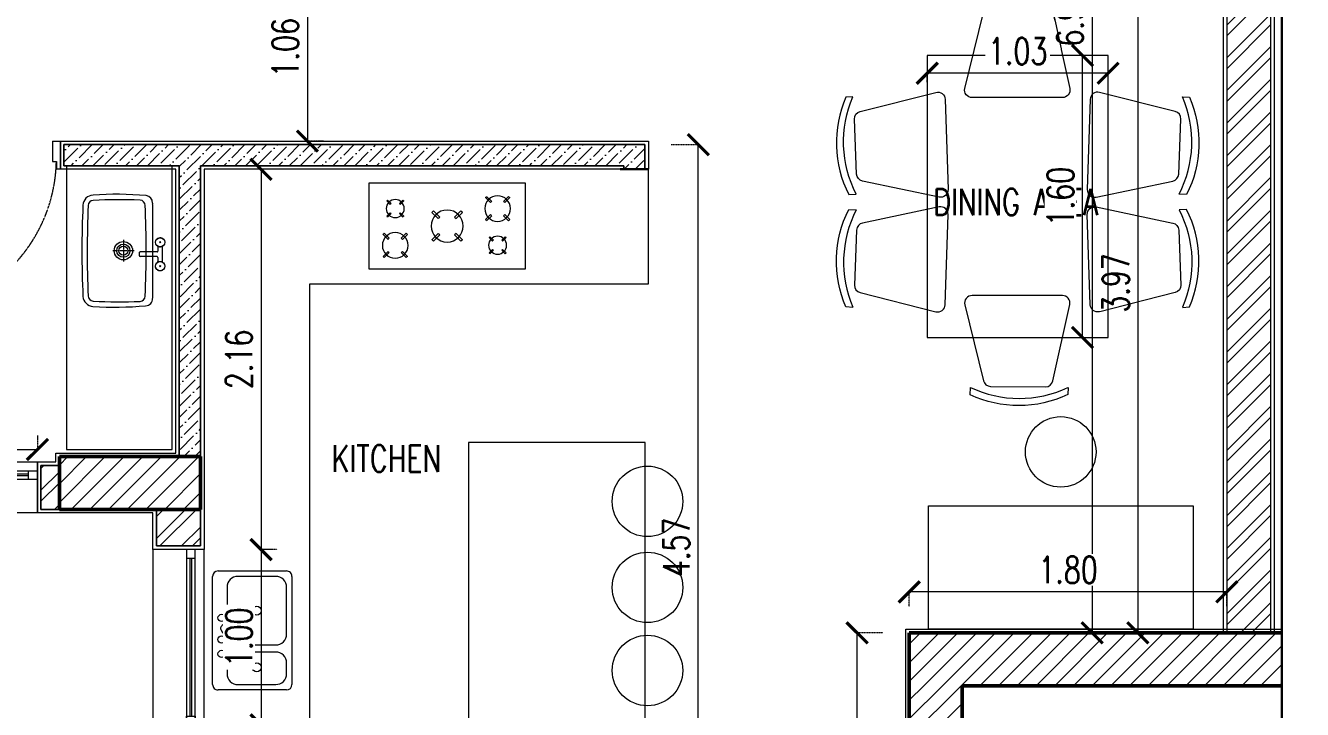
# Model space of a CAD drawing. Header units: metres. Extents: x 0 to 104350, y 982 to 43174.
# Drawn here: x 66507 to 73746, y 16839 to 20720 of the extents above; entities that cross this region are included whole.
import ezdxf
from ezdxf.xclip import XClip

# ---------------------------------------------------------------- set-up
doc = ezdxf.new("R2010")
doc.units = ezdxf.units.M
doc.header["$XCLIPFRAME"] = 2
doc.set_wipeout_variables(frame=1)
for name, pattern in [('DASHED2', [0.375, 0.25, -0.125]), ('DOT2', [0.125, 0, -0.125]), ('Suite layout 2$0$AM_DIN_G_W050', [13.75, 9.75, -1.5, 1, -1.5]), ('Suite layout 2$0$HIDDEN2', [0.1875, 0.125, -0.0625])]:
    doc.linetypes.add(name, pattern=pattern)
doc.layers.get('0').update_dxf_attribs({"lineweight": 30})
for name, color, linetype, lineweight in [('04-TYPE A-01-TYPICAL FLOOR$0$A-FURN-FIXD', 1, 'Continuous', 15), ('A-ANNO-DIMS', 1, 'Continuous', 0), ('A-CLNG-GRID', 2, 'Continuous', 5), ('A-DOOR', 1, 'Continuous', 5), ('A-DOOR-FRAM', 1, 'Continuous', 0), ('A-FURN', 8, 'Continuous', 0), ('A-ROOM-NMBR', 1, 'Continuous', 0), ('A-SANR-FIXD', 1, 'Continuous', 0), ('A-WALL', 3, 'Continuous', 18), ('A-WINDOW', 10, 'Continuous', 5), ('dimensions', 90, 'Continuous', 30), ('G-ANNO-HATCH', 8, 'Continuous', 0), ('HATCH', 8, 'Continuous', 0), ('S-COLS', 52, 'Continuous', 9)]:
    doc.layers.add(name, color=color, linetype=linetype, lineweight=lineweight)
doc.layers.add('2D', color=7, linetype='Continuous')
doc.styles.add('$2$08-M-BLDG-1_50', font='romans.shx', dxfattribs={"width": 0.75, "height": 150})
doc.styles.add('Al-Jazi-text-100', font='romans.shx', dxfattribs={"width": 0.75, "height": 150})
doc.dimstyles.new('Al-Jazi-DIM 100', dxfattribs={"dimtxt": 150, "dimasz": 120, "dimexe": 0, "dimexo": 150, "dimgap": 50, "dimtad": 1, "dimlfac": 0.001, "dimzin": 1, "dimdsep": 46, "dimtxsty": 'Al-Jazi-text-100', "dimblk": 'ARCHTICK', "dimcen": 150, "dimclrd": 1, "dimclre": 256, "dimclrt": 2, "dimadec": 0, "dimazin": 0, "dimtfac": 1, "dimtix": 1, "dimtmove": 2, "dimatfit": 2, "dimfxl": 150, "dimtfill": 1, "dimtolj": 1, "dimlwd": 5, "dimlwe": 5, "dimarcsym": 0})
pattern_1 = [(45, (-134304.42, 35283.02), (-92.807765, 92.807765), []), (45, (-134242.55, 35283.02), (-92.807765, 92.807765), [])]
pattern_2 = [(45, (116748.97, -54336.016), (-53.033, 53.033), [])]

# ---------------------------------------------------------------- blocks, each defined once
blk = doc.blocks.new('V4-B-AN-GR$0$sink')
blk.add_wipeout([(0, 0), (613.6, 0), (618.7, 0.4), (624.6, 2), (630.9, 5.3), (635.3, 9), (638.7, 13), (641.3, 17.4), (643.1, 22.1), (644.2, 28.1), (644.3, 30.7), (644.3, 419.3), (643.7, 425.3), (642.4, 430), (640.2, 434.7), (637.1, 439.1), (635.3, 441), (630.7, 444.8), (624, 448.2), (618.8, 449.6), (613.6, 450), (0, 450), (-6.6, 449.3), (-9.4, 448.5), (-11.8, 447.6), (-14.8, 446.2), (-19.2, 443.3), (-21.7, 441), (-24.4, 437.9), (-28, 431.8), (-29.7, 427.2), (-30.7, 419.3), (-30.7, 30.7), (-28.9, 20.4), (-26, 14.4), (-21.7, 9), (-17.2, 5.3), (-10.9, 2), (-6.7, 0.7)])
for p, q in [((0, 450), (613.6, 450)), ((-30.7, 30.7), (-30.7, 419.3)), ((327.3, 419.3), (61.4, 419.3)), ((552.3, 419.3), (490.9, 419.3)), ((644.3, 419.3), (644.3, 30.7)), ((0, 358), (0, 143.2)), ((388.6, 143.2), (388.6, 358)), ((429.5, 358), (429.5, 143.2)), ((613.6, 143.2), (613.6, 358)), ((236.6, 162.5), (254.3, 172.8)), ((275.4, 58.9), (236.6, 162.5)), ((254.3, 172.8), (324.6, 87.3)), ((61.4, 81.8), (266.8, 81.8)), ((490.9, 81.8), (552.3, 81.8)), ((613.6, 0), (0, 0)), ((304.8, 48.4), (319.1, 56.6))]:
    blk.add_line(p, q)
for centre, radius in [((194.3, 250.6), 25.6), ((516.5, 250.6), 25.6), ((235.5, 51.1), 20.5), ((358.2, 51.1), 20.5), ((440, 51.1), 20.5)]:
    blk.add_circle(centre, radius)
for centre, radius, start, end in [((0, 419.3), 30.7, 90.00001, 180.00001), ((613.6, 419.3), 30.7, 0.00001, 90.00001), ((61.4, 358), 61.4, 90.00001, 180.00001), ((327.3, 358), 61.4, 0.00001, 90.00001), ((490.9, 358), 61.4, 90.00001, 180.00001), ((552.3, 358), 61.4, 0.00001, 90.00001), ((61.4, 143.2), 61.4, 180.00001, 270.00001), ((308.8, 74.3), 20.5, 300.00001, 39.46233), ((327.3, 143.2), 61.4, 270.00001, 0.00001), ((490.9, 143.2), 61.4, 180.00001, 270.00001), ((552.3, 143.2), 61.4, 270.00001, 0.00001), ((0, 30.7), 30.7, 180.00001, 270.00001), ((294.6, 66.1), 20.5, 200.53768, 300.00001), ((613.6, 30.7), 30.7, 270.00001, 0.00001)]:
    blk.add_arc(centre, radius, start, end)
blk = doc.blocks.new('04-TYPE A-01-TYPICAL FLOOR$0$XREF-GROUND CORE$0$dsadafsafsasaf')
for p, q in [((10695.7, -28113.5), (10667.2, -28085)), ((10702.7, -28106.4), (10674.3, -28078)), ((10769.8, -28106.4), (10798.3, -28078)), ((10776.9, -28113.5), (10805.3, -28085)), ((11288.2, -28124.7), (11268.2, -28104.8)), ((11293.1, -28119.8), (11273.2, -28099.9)), ((11340.1, -28119.8), (11360, -28099.9)), ((11345, -28124.7), (11364.9, -28104.8)), ((10667.2, -28209), (10695.7, -28180.6)), ((10674.3, -28216.1), (10702.7, -28187.6)), ((10798.3, -28216.1), (10769.8, -28187.6)), ((10805.3, -28209), (10776.9, -28180.6)), ((10979.8, -28215.2), (10944.2, -28179.6)), ((10988.6, -28206.3), (10953.1, -28170.8)), ((11072.5, -28206.3), (11108, -28170.8)), ((11081.3, -28215.2), (11116.9, -28179.6)), ((11268.2, -28191.6), (11288.2, -28171.7)), ((11273.2, -28196.5), (11293.1, -28176.6)), ((11360, -28196.5), (11340.1, -28176.6)), ((11364.9, -28191.6), (11345, -28171.7)), ((10944.2, -28334.6), (10979.8, -28299)), ((11116.9, -28334.6), (11081.3, -28299)), ((11276, -28322.6), (11247.5, -28294.2)), ((11283.1, -28315.6), (11254.6, -28287.1)), ((11350.1, -28315.6), (11378.6, -28287.1)), ((11357.2, -28322.6), (11385.7, -28294.2)), ((10707.9, -28332.7), (10687.9, -28312.8)), ((10712.8, -28327.8), (10692.9, -28307.8)), ((10759.8, -28327.8), (10779.7, -28307.8)), ((10764.7, -28332.7), (10784.6, -28312.8)), ((10953.1, -28343.4), (10988.6, -28307.8)), ((11108, -28343.4), (11072.5, -28307.8)), ((10687.9, -28399.6), (10707.9, -28379.7)), ((10692.9, -28404.5), (10712.8, -28384.6)), ((10779.7, -28404.5), (10759.8, -28384.6)), ((10784.6, -28399.6), (10764.7, -28379.7)), ((11247.5, -28418.2), (11276, -28389.7)), ((11254.6, -28425.2), (11283.1, -28396.8)), ((11378.6, -28425.2), (11350.1, -28396.8)), ((11385.7, -28418.2), (11357.2, -28389.7))]:
    blk.add_line(p, q)
blk.add_lwpolyline([(10586.7, -28014.3), (11474.4, -28014.3), (11474.4, -28499.8), (10586.7, -28499.8)], close=True)
for centre, radius in [((10736.3, -28147), 72.7), ((11316.6, -28148.2), 50.9), ((11030.5, -28257.1), 90.8), ((11316.6, -28356.2), 72.7), ((10736.3, -28356.2), 50.9)]:
    blk.add_circle(centre, radius)
for centre, radius, start, end in [((10736.3, -28147), 92.7, 131.90697, 138.09303), ((10736.3, -28147), 92.7, 41.90697, 48.09303), ((10736.3, -28147), 52.7, 129.55223, 140.44777), ((10736.3, -28147), 52.7, 39.55223, 50.44777), ((11316.6, -28148.2), 64.9, 131.90697, 138.09303), ((11316.6, -28148.2), 36.9, 129.55223, 140.44777), ((11316.6, -28148.2), 36.9, 39.55223, 50.44777), ((11316.6, -28148.2), 64.9, 41.90697, 48.09303), ((10736.3, -28147), 92.7, 221.90697, 228.09303), ((10736.3, -28147), 52.7, 219.55223, 230.44777), ((10736.3, -28147), 52.7, 309.55223, 320.44777), ((10736.3, -28147), 92.7, 311.90697, 318.09303), ((11030.5, -28257.1), 115.8, 131.90697, 138.09303), ((11030.5, -28257.1), 65.8, 129.55223, 140.44777), ((11030.5, -28257.1), 65.8, 39.55223, 50.44777), ((11030.5, -28257.1), 115.8, 41.90697, 48.09303), ((11316.6, -28148.2), 64.9, 221.90697, 228.09303), ((11316.6, -28148.2), 36.9, 219.55223, 230.44777), ((11316.6, -28148.2), 36.9, 309.55223, 320.44777), ((11316.6, -28148.2), 64.9, 311.90697, 318.09303), ((11030.5, -28257.1), 65.8, 219.55223, 230.44777), ((11030.5, -28257.1), 65.8, 309.55223, 320.44777), ((11316.6, -28356.2), 92.7, 131.90697, 138.09303), ((11316.6, -28356.2), 92.7, 41.90697, 48.09303), ((10736.3, -28356.2), 64.9, 131.90697, 138.09303), ((10736.3, -28356.2), 36.9, 129.55223, 140.44777), ((10736.3, -28356.2), 36.9, 39.55223, 50.44777), ((10736.3, -28356.2), 64.9, 41.90697, 48.09303), ((11030.5, -28257.1), 115.8, 221.90697, 228.09303), ((11030.5, -28257.1), 115.8, 311.90697, 318.09303), ((11316.6, -28356.2), 52.7, 129.55223, 140.44777), ((11316.6, -28356.2), 52.7, 39.55223, 50.44777), ((10736.3, -28356.2), 64.9, 221.90697, 228.09303), ((10736.3, -28356.2), 36.9, 219.55223, 230.44777), ((10736.3, -28356.2), 36.9, 309.55223, 320.44777), ((10736.3, -28356.2), 64.9, 311.90697, 318.09303), ((11316.6, -28356.2), 92.7, 221.90697, 228.09303), ((11316.6, -28356.2), 52.7, 219.55223, 230.44777), ((11316.6, -28356.2), 52.7, 309.55223, 320.44777), ((11316.6, -28356.2), 92.7, 311.90697, 318.09303)]:
    blk.add_arc(centre, radius, start, end)
blk = doc.blocks.new('Suite layout 2$0$FTYR')
at = {"color": 4, "linetype": 'Suite layout 2$0$AM_DIN_G_W050'}
for p, q in [((-688.7, 13154.5), (-688.7, 13033.3)), ((-750.2, 13093.7), (-627.5, 13093.7))]:
    blk.add_line(p, q, dxfattribs=at)
blk.add_lwpolyline([(-376.1, 13219.7, 0.431589), (-418.4, 13259.6, 0.212962), (-423.5, 13260), (-427.7, 13260.8, 0.172404), (-435.4, 13260.4), (-942.1, 13260.4, 0.047487), (-951.4, 13259.7), (-955.2, 13260, 0.238832), (-959.1, 13259.6, 0.411833), (-1001.2, 13222.6, 0.039685), (-1004.3, 12921.6, 0.391118), (-946.3, 12864.4, 0.021976), (-429.7, 12864.4, 0.386851), (-372.7, 12921.6, 0.037895)], format="xyb", close=True)
for radius in [52, 37.5, 26]:
    blk.add_circle((-688.7, 13093.7), radius)
for centre, radius, start, end in [((1640, 13065.9), 2618.3, 177.31627, 183.12966), ((-945.4, 13187.3), 30, 91.44792, 177.76014), ((-688.5, 7350.5), 5872.4, 87.4809, 92.5191), ((-431.3, 13187.3), 30, 2.23986, 88.55208), ((-3128.5, 13069.1), 2729.8, 356.93092, 2.50664), ((-944.4, 12924.3), 30, 182.66959, 268.55592), ((-688.6, 18737.9), 5849.2, 267.48225, 272.51775), ((-432.6, 12924.3), 30, 271.44408, 357.33041)]:
    blk.add_arc(centre, radius, start, end)
blk = doc.blocks.new('*U125')
for p, q in [((-2.0795, -0.07), (-1.4795, -0.07)), ((-2.0795, -0.08), (-1.4795, -0.08))]:
    blk.add_line(p, q)
for points in [[(-2.1295, 0.14), (-1.4295, 0.14), (-1.4295, -0.15), (-2.1295, -0.15)], [(-2.1295, -0.1), (-2.1295, -0.05), (-1.4295, -0.05), (-1.4295, -0.1)], [(-2.1295, -0.05), (-2.0795, -0.05), (-2.0795, -0.1), (-2.1295, -0.1)], [(-1.4295, -0.05), (-1.4795, -0.05), (-1.4795, -0.1), (-1.4295, -0.1)]]:
    blk.add_lwpolyline(points, close=True)
blk = doc.blocks.new('*U137')
for p, q in [((-1.9695, -0.07), (-1.0742, -0.07)), ((-1.9695, -0.08), (-1.0742, -0.08))]:
    blk.add_line(p, q)
for points in [[(-2.0195, 0.14), (-1.0242, 0.14), (-1.0242, -0.15), (-2.0195, -0.15)], [(-2.0195, -0.1), (-2.0195, -0.05), (-1.0242, -0.05), (-1.0242, -0.1)], [(-2.0195, -0.05), (-1.9695, -0.05), (-1.9695, -0.1), (-2.0195, -0.1)], [(-1.0242, -0.05), (-1.0742, -0.05), (-1.0742, -0.1), (-1.0242, -0.1)]]:
    blk.add_lwpolyline(points, close=True)
blk = doc.blocks.new('Typical')
at = {"layer": 'S-COLS'}
h = blk.add_hatch(dxfattribs=at)
h.set_pattern_fill('FP_1', color=256, scale=1000, style=0, pattern_type=2)
h.set_pattern_definition(pattern_2)
h.paths.add_polyline_path([(109660.9, -48026.4), (109969.9, -48026.4), (109969.9, -47726.4), (109169.9, -47726.4), (109169.9, -48026.4)])
h = blk.add_hatch(dxfattribs=at)
h.set_pattern_fill('FP_1', color=256, scale=1000, style=0, pattern_type=2)
h.set_pattern_definition(pattern_2)
h.paths.add_polyline_path([(113988.1, -49026.4), (117538.3, -49026.4), (117538.3, -48726.4), (113988.1, -48726.4)])
h = blk.add_hatch(dxfattribs=at)
h.set_pattern_fill('FP_1', color=256, scale=1000, style=0, pattern_type=2)
h.set_pattern_definition(pattern_2)
h.paths.add_polyline_path([(114288.1, -51126.4), (114288.1, -49026.4), (113988.1, -49026.4), (113988.1, -51126.4)])
at = {"layer": 'S-COLS', "lineweight": 50}
for p, q in [((109969.9, -47726.4), (109169.9, -47726.4)), ((109169.9, -47726.4), (109169.9, -48026.4)), ((109969.9, -48026.4), (109969.9, -47726.4)), ((109169.9, -48026.4), (109969.9, -48026.4)), ((117838.3, -48726.4), (113988.1, -48726.4)), ((113988.1, -48726.4), (113988.1, -51126.4)), ((114288.1, -49026.4), (117538.3, -49026.4)), ((114288.1, -51126.4), (114288.1, -49026.4))]:
    blk.add_line(p, q, dxfattribs=at)
blk = doc.blocks.new('_ArchTick')
at = {"color": 0, "linetype": 'ByBlock', "const_width": 0.15}
blk.add_lwpolyline([(-0.5, -0.5), (0.5, 0.5)], dxfattribs=at)
blk = doc.blocks.new('*D415')
at = {"layer": 'A-ANNO-DIMS', "linetype": 'DOT2', "lineweight": 5, "transparency": 16777216}
for p, q in [((73166.8, 21244.2), (72812.5, 21244.2)), ((73166.8, 17274.2), (72812.5, 17274.2))]:
    blk.add_line(p, q, dxfattribs=at)
at = {"layer": 'A-ANNO-DIMS', "color": 1, "lineweight": 5, "transparency": 16777216}
blk.add_line((72812.5, 21244.2), (72812.5, 17274.2), dxfattribs=at)
at = {"layer": 'Defpoints', "color": 0, "transparency": 16777216}
for p in [(73316.8, 21244.2), (72812.5, 17274.2), (73316.8, 17274.2)]:
    blk.add_point(p, dxfattribs=at)
at = {"layer": 'A-ANNO-DIMS', "color": 1, "lineweight": 5, "transparency": 16777216, "xscale": 120, "yscale": 120, "zscale": 120}
for p, rotation in [((72812.5, 21244.2), 90), ((72812.5, 17274.2), 270)]:
    blk.add_blockref('_ArchTick', p, dxfattribs=dict(at, rotation=rotation))
at = {"layer": 'A-ANNO-DIMS', "color": 2, "transparency": 16777216, "insert": (72687.5, 19259.2), "char_height": 150, "attachment_point": 5, "rotation": 90, "style": 'Al-Jazi-text-100', "bg_fill": 3, "box_fill_scale": 1.1, "bg_fill_color": 256, "bg_fill_true_color": 13158600, "bg_fill_transparency": 0}
blk.add_mtext('\\A1;3.97', dxfattribs=at)
blk = doc.blocks.new('*D416')
at = {"layer": 'A-ANNO-DIMS', "linetype": 'DOT2', "lineweight": 5, "transparency": 16777216}
for p, q in [((73166.8, 24264.2), (72553.1, 24264.2)), ((73166.8, 17274.2), (72553.1, 17274.2))]:
    blk.add_line(p, q, dxfattribs=at)
at = {"layer": 'A-ANNO-DIMS', "color": 1, "lineweight": 5, "transparency": 16777216}
blk.add_line((72553.1, 24264.2), (72553.1, 17274.2), dxfattribs=at)
at = {"layer": 'Defpoints', "color": 0, "transparency": 16777216}
for p in [(73316.8, 24264.2), (72553.1, 17274.2), (73316.8, 17274.2)]:
    blk.add_point(p, dxfattribs=at)
at = {"layer": 'A-ANNO-DIMS', "color": 1, "lineweight": 5, "transparency": 16777216, "xscale": 120, "yscale": 120, "zscale": 120}
for p, rotation in [((72553.1, 24264.2), 90), ((72553.1, 17274.2), 270)]:
    blk.add_blockref('_ArchTick', p, dxfattribs=dict(at, rotation=rotation))
at = {"layer": 'A-ANNO-DIMS', "color": 2, "transparency": 16777216, "insert": (72428.1, 20769.2), "char_height": 150, "attachment_point": 5, "rotation": 90, "style": 'Al-Jazi-text-100', "bg_fill": 3, "box_fill_scale": 1.1, "bg_fill_color": 256, "bg_fill_true_color": 13158600, "bg_fill_transparency": 0}
blk.add_mtext('\\A1;6.99', dxfattribs=at)
blk = doc.blocks.new('*D418')
at = {"layer": 'A-ANNO-DIMS', "linetype": 'DOT2', "lineweight": 5, "transparency": 16777216}
for p, q in [((71366.6, 17274.2), (71220.5, 17274.2)), ((71366.6, 15474.2), (71220.5, 15474.2))]:
    blk.add_line(p, q, dxfattribs=at)
at = {"layer": 'A-ANNO-DIMS', "color": 1, "lineweight": 5, "transparency": 16777216}
blk.add_line((71220.5, 15474.2), (71220.5, 17274.2), dxfattribs=at)
at = {"layer": 'Defpoints', "color": 0, "transparency": 16777216}
for p in [(71220.5, 17274.2), (71516.6, 17274.2), (71516.6, 15474.2)]:
    blk.add_point(p, dxfattribs=at)
at = {"layer": 'A-ANNO-DIMS', "color": 1, "lineweight": 5, "transparency": 16777216, "xscale": 120, "yscale": 120, "zscale": 120}
for p, rotation in [((71220.5, 17274.2), 90), ((71220.5, 15474.2), 270)]:
    blk.add_blockref('_ArchTick', p, dxfattribs=dict(at, rotation=rotation))
at = {"layer": 'A-ANNO-DIMS', "color": 2, "transparency": 16777216, "insert": (71095.5, 16374.2), "char_height": 150, "attachment_point": 5, "rotation": 90, "style": 'Al-Jazi-text-100', "bg_fill": 3, "box_fill_scale": 1.1, "bg_fill_color": 256, "bg_fill_true_color": 13158600, "bg_fill_transparency": 0}
blk.add_mtext('\\A1;1.80', dxfattribs=at)
blk = doc.blocks.new('*D419')
at = {"layer": 'A-ANNO-DIMS', "linetype": 'DOT2', "lineweight": 5, "transparency": 16777216}
for p, q in [((71516.6, 17424.2), (71516.6, 17506.4)), ((73316.8, 17424.2), (73316.8, 17506.4))]:
    blk.add_line(p, q, dxfattribs=at)
at = {"layer": 'A-ANNO-DIMS', "color": 1, "lineweight": 5, "transparency": 16777216}
blk.add_line((73316.8, 17506.4), (71516.6, 17506.4), dxfattribs=at)
at = {"layer": 'Defpoints', "color": 0, "transparency": 16777216}
for p in [(71516.6, 17506.4), (71516.6, 17274.2), (73316.8, 17274.2)]:
    blk.add_point(p, dxfattribs=at)
at = {"layer": 'A-ANNO-DIMS', "color": 1, "lineweight": 5, "transparency": 16777216, "xscale": 120, "yscale": 120, "zscale": 120, "rotation": 180}
blk.add_blockref('_ArchTick', (71516.6, 17506.4), dxfattribs=at)
at = {"layer": 'A-ANNO-DIMS', "color": 1, "lineweight": 5, "transparency": 16777216, "xscale": 120, "yscale": 120, "zscale": 120}
blk.add_blockref('_ArchTick', (73316.8, 17506.4), dxfattribs=at)
at = {"layer": 'A-ANNO-DIMS', "color": 2, "transparency": 16777216, "insert": (72416.7, 17631.4), "char_height": 150, "attachment_point": 5, "style": 'Al-Jazi-text-100', "bg_fill": 3, "box_fill_scale": 1.1, "bg_fill_color": 256, "bg_fill_true_color": 13158600, "bg_fill_transparency": 0}
blk.add_mtext('\\A1;1.80', dxfattribs=at)
blk = doc.blocks.new('*D447')
at = {"layer": 'A-ANNO-DIMS', "linetype": 'DOT2', "lineweight": 5, "transparency": 16777216}
for p, q in [((70167.6, 20044.2), (70320.6, 20044.2)), ((70167.6, 15474.2), (70320.6, 15474.2))]:
    blk.add_line(p, q, dxfattribs=at)
at = {"layer": 'A-ANNO-DIMS', "color": 1, "lineweight": 5, "transparency": 16777216}
blk.add_line((70320.6, 15474.2), (70320.6, 20044.2), dxfattribs=at)
at = {"layer": 'Defpoints', "color": 0, "transparency": 16777216}
for p in [(70017.6, 20044.2), (70320.6, 20044.2), (70017.6, 15474.2)]:
    blk.add_point(p, dxfattribs=at)
at = {"layer": 'A-ANNO-DIMS', "color": 1, "lineweight": 5, "transparency": 16777216, "xscale": 120, "yscale": 120, "zscale": 120}
for p, rotation in [((70320.6, 20044.2), 90), ((70320.6, 15474.2), 270)]:
    blk.add_blockref('_ArchTick', p, dxfattribs=dict(at, rotation=rotation))
at = {"layer": 'A-ANNO-DIMS', "color": 2, "transparency": 16777216, "insert": (70195.6, 17759.2), "char_height": 150, "attachment_point": 5, "rotation": 90, "style": 'Al-Jazi-text-100', "bg_fill": 3, "box_fill_scale": 1.1, "bg_fill_color": 256, "bg_fill_true_color": 13158600, "bg_fill_transparency": 0}
blk.add_mtext('\\A1;4.57', dxfattribs=at)
blk = doc.blocks.new('*D452')
at = {"layer": 'A-ANNO-DIMS', "linetype": 'DOT2', "lineweight": 5, "transparency": 16777216}
for p, q in [((68195.4, 21124.2), (68104.6, 21124.2)), ((68195.4, 20064.2), (68104.6, 20064.2))]:
    blk.add_line(p, q, dxfattribs=at)
at = {"layer": 'A-ANNO-DIMS', "color": 1, "lineweight": 5, "transparency": 16777216}
blk.add_line((68104.6, 21124.2), (68104.6, 20064.2), dxfattribs=at)
at = {"layer": 'Defpoints', "color": 0, "transparency": 16777216}
for p in [(68045.4, 21124.2), (68045.4, 20064.2), (68104.6, 20064.2)]:
    blk.add_point(p, dxfattribs=at)
at = {"layer": 'A-ANNO-DIMS', "color": 1, "lineweight": 5, "transparency": 16777216, "xscale": 120, "yscale": 120, "zscale": 120}
for p, rotation in [((68104.6, 21124.2), 90), ((68104.6, 20064.2), 270)]:
    blk.add_blockref('_ArchTick', p, dxfattribs=dict(at, rotation=rotation))
at = {"layer": 'A-ANNO-DIMS', "color": 2, "transparency": 16777216, "insert": (67979.6, 20594.2), "char_height": 150, "attachment_point": 5, "rotation": 90, "style": 'Al-Jazi-text-100', "bg_fill": 3, "box_fill_scale": 1.1, "bg_fill_color": 256, "bg_fill_true_color": 13158600, "bg_fill_transparency": 0}
blk.add_mtext('\\A1;1.06', dxfattribs=at)
blk = doc.blocks.new('*D460')
at = {"layer": 'A-ANNO-DIMS', "linetype": 'DOT2', "lineweight": 5, "transparency": 16777216}
for p, q in [((65874, 18394.2), (65874, 18314.3)), ((66574, 18394.2), (66574, 18314.3))]:
    blk.add_line(p, q, dxfattribs=at)
at = {"layer": 'A-ANNO-DIMS', "color": 1, "lineweight": 5, "transparency": 16777216}
blk.add_line((65874, 18314.3), (66574, 18314.3), dxfattribs=at)
at = {"layer": 'Defpoints', "color": 0, "transparency": 16777216}
for p in [(65874, 18244.2), (66574, 18314.3), (66574, 18244.2)]:
    blk.add_point(p, dxfattribs=at)
at = {"layer": 'A-ANNO-DIMS', "color": 1, "lineweight": 5, "transparency": 16777216, "xscale": 120, "yscale": 120, "zscale": 120, "rotation": 180}
blk.add_blockref('_ArchTick', (65874, 18314.3), dxfattribs=at)
at = {"layer": 'A-ANNO-DIMS', "color": 1, "lineweight": 5, "transparency": 16777216, "xscale": 120, "yscale": 120, "zscale": 120}
blk.add_blockref('_ArchTick', (66574, 18314.3), dxfattribs=at)
at = {"layer": 'A-ANNO-DIMS', "color": 2, "transparency": 16777216, "insert": (66224, 18439.3), "char_height": 150, "attachment_point": 5, "style": 'Al-Jazi-text-100', "bg_fill": 3, "box_fill_scale": 1.1, "bg_fill_color": 256, "bg_fill_true_color": 13158600, "bg_fill_transparency": 0}
blk.add_mtext('\\A1;0.70', dxfattribs=at)
blk = doc.blocks.new('*D448')
at = {"layer": 'A-ANNO-DIMS', "linetype": 'DOT2', "lineweight": 5, "transparency": 16777216}
for p, q in [((67906.4, 19904.2), (67841.7, 19904.2)), ((67906.4, 17746.8), (67841.7, 17746.8))]:
    blk.add_line(p, q, dxfattribs=at)
at = {"layer": 'A-ANNO-DIMS', "color": 1, "lineweight": 5, "transparency": 16777216}
blk.add_line((67841.7, 19904.2), (67841.7, 17746.8), dxfattribs=at)
at = {"layer": 'Defpoints', "color": 0, "transparency": 16777216}
for p in [(67756.4, 19904.2), (67756.4, 17746.8), (67841.7, 17746.8)]:
    blk.add_point(p, dxfattribs=at)
at = {"layer": 'A-ANNO-DIMS', "color": 1, "lineweight": 5, "transparency": 16777216, "xscale": 120, "yscale": 120, "zscale": 120}
for p, rotation in [((67841.7, 19904.2), 90), ((67841.7, 17746.8), 270)]:
    blk.add_blockref('_ArchTick', p, dxfattribs=dict(at, rotation=rotation))
at = {"layer": 'A-ANNO-DIMS', "color": 2, "transparency": 16777216, "insert": (67716.7, 18825.5), "char_height": 150, "attachment_point": 5, "rotation": 90, "style": 'Al-Jazi-text-100', "bg_fill": 3, "box_fill_scale": 1.1, "bg_fill_color": 256, "bg_fill_true_color": 13158600, "bg_fill_transparency": 0}
blk.add_mtext('\\A1;2.16', dxfattribs=at)
blk = doc.blocks.new('*D462')
at = {"layer": 'A-ANNO-DIMS', "linetype": 'DOT2', "lineweight": 5, "transparency": 16777216}
for p, q in [((67932.3, 17746.8), (67841.7, 17746.8)), ((67932.3, 16751.6), (67841.7, 16751.6))]:
    blk.add_line(p, q, dxfattribs=at)
at = {"layer": 'A-ANNO-DIMS', "color": 1, "lineweight": 5, "transparency": 16777216}
blk.add_line((67841.7, 17746.8), (67841.7, 16751.6), dxfattribs=at)
at = {"layer": 'Defpoints', "color": 0, "transparency": 16777216}
for p in [(67782.3, 17746.8), (67782.3, 16751.6), (67841.7, 16751.6)]:
    blk.add_point(p, dxfattribs=at)
at = {"layer": 'A-ANNO-DIMS', "color": 1, "lineweight": 5, "transparency": 16777216, "xscale": 120, "yscale": 120, "zscale": 120}
for p, rotation in [((67841.7, 17746.8), 90), ((67841.7, 16751.6), 270)]:
    blk.add_blockref('_ArchTick', p, dxfattribs=dict(at, rotation=rotation))
at = {"layer": 'A-ANNO-DIMS', "color": 2, "transparency": 16777216, "insert": (67716.7, 17249.2), "char_height": 150, "attachment_point": 5, "rotation": 90, "style": 'Al-Jazi-text-100', "bg_fill": 3, "box_fill_scale": 1.1, "bg_fill_color": 256, "bg_fill_true_color": 13158600, "bg_fill_transparency": 0}
blk.add_mtext('\\A1;1.00', dxfattribs=at)
blk = doc.blocks.new('chair')
at = {"layer": '2D', "color": 7, "lineweight": 20, "true_color": 0xffffff}
blk.add_lwpolyline([(48495.1, 18773.2), (48493.6, 18813, 0.22351), (47940.2, 18814.5), (47941.7, 18771.7, -0.225963), (48493.6, 18773.2, 0.224559)], format="xyb", dxfattribs=at)
blk.add_lwpolyline([(48055.6, 18766.1), (48368.1, 18768.5, -0.354445), (48409.4, 18735.5), (48504.6, 18302, -0.479008), (48463.5, 18251), (47950.8, 18251, -0.486085), (47910, 18303), (48015.1, 18734, -0.343643)], format="xyb", close=True, dxfattribs=at)
blk = doc.blocks.new('*D473')
at = {"layer": 'A-ANNO-DIMS', "linetype": 'DOT2', "lineweight": 5, "transparency": 16777216}
for p, q in [((71618.6, 20399.5), (71618.6, 20449.2)), ((72643.6, 20399.5), (72643.6, 20449.2))]:
    blk.add_line(p, q, dxfattribs=at)
at = {"layer": 'A-ANNO-DIMS', "color": 1, "lineweight": 5, "transparency": 16777216}
blk.add_line((72643.6, 20449.2), (71618.6, 20449.2), dxfattribs=at)
at = {"layer": 'Defpoints', "color": 0, "transparency": 16777216}
for p in [(71618.6, 20549.5), (72643.6, 20549.5), (71618.6, 20449.2)]:
    blk.add_point(p, dxfattribs=at)
at = {"layer": 'A-ANNO-DIMS', "color": 1, "lineweight": 5, "transparency": 16777216, "xscale": 120, "yscale": 120, "zscale": 120, "rotation": 180}
blk.add_blockref('_ArchTick', (71618.6, 20449.2), dxfattribs=at)
at = {"layer": 'A-ANNO-DIMS', "color": 1, "lineweight": 5, "transparency": 16777216, "xscale": 120, "yscale": 120, "zscale": 120}
blk.add_blockref('_ArchTick', (72643.6, 20449.2), dxfattribs=at)
at = {"layer": 'A-ANNO-DIMS', "color": 2, "transparency": 16777216, "insert": (72131.1, 20574.2), "char_height": 150, "attachment_point": 5, "style": 'Al-Jazi-text-100', "bg_fill": 3, "box_fill_scale": 1.1, "bg_fill_color": 256, "bg_fill_true_color": 13158600, "bg_fill_transparency": 0}
blk.add_mtext('\\A1;1.03', dxfattribs=at)
blk = doc.blocks.new('*D474')
at = {"layer": 'A-ANNO-DIMS', "linetype": 'DOT2', "lineweight": 5, "transparency": 16777216}
for p, q in [((72493.6, 20549.5), (72498.9, 20549.5)), ((72493.6, 18949.5), (72498.9, 18949.5))]:
    blk.add_line(p, q, dxfattribs=at)
at = {"layer": 'A-ANNO-DIMS', "color": 1, "lineweight": 5, "transparency": 16777216}
blk.add_line((72498.9, 18949.5), (72498.9, 20549.5), dxfattribs=at)
at = {"layer": 'Defpoints', "color": 0, "transparency": 16777216}
for p in [(72498.9, 20549.5), (72643.6, 20549.5), (72643.6, 18949.5)]:
    blk.add_point(p, dxfattribs=at)
at = {"layer": 'A-ANNO-DIMS', "color": 1, "lineweight": 5, "transparency": 16777216, "xscale": 120, "yscale": 120, "zscale": 120}
for p, rotation in [((72498.9, 20549.5), 90), ((72498.9, 18949.5), 270)]:
    blk.add_blockref('_ArchTick', p, dxfattribs=dict(at, rotation=rotation))
at = {"layer": 'A-ANNO-DIMS', "color": 2, "transparency": 16777216, "insert": (72373.9, 19749.5), "char_height": 150, "attachment_point": 5, "rotation": 90, "style": 'Al-Jazi-text-100', "bg_fill": 3, "box_fill_scale": 1.1, "bg_fill_color": 256, "bg_fill_true_color": 13158600, "bg_fill_transparency": 0}
blk.add_mtext('\\A1;1.60', dxfattribs=at)
blk = doc.blocks.new('*U118')
for p, q in [((-5314.1, 135750.6), (-5249.2, 135754.1)), ((-5251.2, 134852.7), (-5299.1, 135751.4)), ((-5201.2, 134855.4), (-5249.2, 135754.1)), ((-5243.9, 135654.2), (-5293.8, 135651.6)), ((-5271.3, 135652.8), (-5234.1, 134955.1)), ((-5266.3, 135653), (-5229.1, 134955.4)), ((-5206.6, 134956.6), (-5256.6, 134953.9)), ((-5201.2, 134855.4), (-5251.2, 134852.7))]:
    blk.add_line(p, q)
at = {"linetype": 'DASHED2'}
blk.add_arc((-5341.8, 135819.4), 974.2, 278.29264, 1.87026, dxfattribs=at)
at = {"layer": 'A-DOOR-FRAM'}
for p, q in [((-4399.9, 135977.4), (-4349.9, 135980.1)), ((-4349.9, 135980.1), (-4340.5, 135802.6)), ((-5348.5, 135926.8), (-5298.6, 135929.5)), ((-5339, 135749.3), (-5348.5, 135926.8)), ((-4340.5, 135802.6), (-4365.4, 135801.2)), ((-5339, 135749.3), (-5314.1, 135750.6))]:
    blk.add_line(p, q, dxfattribs=at)
for points in [[(-4399.9, 135977.4), (-4393.1, 135849.8), (-4368.1, 135851.2), (-4365.4, 135801.2)], [(-5298.6, 135929.5), (-5291.8, 135801.9), (-5316.7, 135800.6), (-5314.1, 135750.6)]]:
    blk.add_lwpolyline(points, dxfattribs=at)

msp = doc.modelspace()

# ---------------------------------------------------------------- hatches: boundary and pattern name
at = {"layer": 'G-ANNO-HATCH'}
h = msp.add_hatch(dxfattribs=at)
h.set_pattern_fill('ANSI32', color=256, scale=350)
h.set_pattern_definition(pattern_1)
h.paths.add_polyline_path([(73566.825, 21244.173), (73316.825, 21244.173), (73316.825, 17274.172), (73566.825, 17274.172)])
h = msp.add_hatch(dxfattribs=at)
h.set_pattern_fill('ANSI36', color=256, scale=350)
h.set_pattern_definition([(45, (-134304.42, 35283.02), (23.201941, 85.073785), [109.375, -21.875, 0, -21.875])])
h.paths.add_polyline_path([(69897.556, 19904.177), (70017.556, 19904.177), (70017.556, 20044.173), (66724.063, 20044.173), (66724.063, 19924.174), (67378.424, 19924.175), (67378.426, 18274.173), (67498.427, 18274.173), (67498.424, 19924.175), (69897.556, 19924.178)])
h = msp.add_hatch(dxfattribs=at)
h.set_pattern_fill('ANSI32', color=256, scale=350)
h.set_pattern_definition(pattern_1)
h.paths.add_polyline_path([(66698.426, 18224.173), (66594.032, 18224.173), (66594.032, 17974.173), (66698.426, 17974.173)])
h = msp.add_hatch(dxfattribs=at)
h.set_pattern_fill('ANSI32', color=256, scale=350)
h.set_pattern_definition(pattern_1)
h.paths.add_polyline_path([(67248.374, 17766.793), (67498.48, 17766.793), (67498.539, 17974.173), (67248.426, 17974.173)])

# ---------------------------------------------------------------- linework, layer by layer
at = {"layer": 'A-CLNG-GRID'}
for points in [[(73628.025, 24534.173), (73586.825, 24534.173), (73586.825, 25734.173), (73296.825, 25734.173), (73296.825, 24534.173), (73134.537, 24534.173), (73134.537, 24244.173), (73296.825, 24244.173), (73296.825, 21764.173), (72931.231, 21764.173), (72931.231, 21224.173), (73296.825, 21224.173), (73296.825, 17274.172)], [(73586.825, 17274.172), (73586.825, 24244.173), (73628.025, 24244.173)], [(69877.556, 19904.177), (67518.424, 19904.175), (67518.428, 17746.793), (67228.426, 17746.793), (67228.426, 17954.173), (66574.032, 17954.173), (66574.032, 18244.173), (66678.426, 18244.173), (66678.426, 18294.173), (67358.426, 18294.173), (67358.424, 19904.175), (66704.063, 19904.174), (66704.063, 20064.173), (70037.556, 20064.173), (70037.556, 19904.177)], [(71516.83, 15204.173), (71392.701, 15204.173), (71392.701, 15494.173), (71496.83, 15494.173), (71496.622, 17294.172), (73628.025, 17294.172)]]:
    msp.add_lwpolyline(points, dxfattribs=at)
at = {"layer": 'A-FURN'}
msp.add_line((68118.426, 15494.173), (68118.422, 19254.176), dxfattribs=at)
msp.add_lwpolyline([(67338.424, 19924.175), (66738.424, 19924.175), (66738.424, 18314.173), (67338.424, 18314.173)], close=True, dxfattribs=at)
at = {"layer": 'A-SANR-FIXD'}
for p, q in [((67241.141, 19492.944), (67243.769, 19492.668)), ((67241.142, 19492.944), (67243.77, 19492.668)), ((67241.142, 19486.926), (67243.77, 19487.202)), ((67241.142, 19486.926), (67243.77, 19487.202)), ((67242.392, 19498.831), (67244.905, 19498.015)), ((67242.393, 19498.831), (67244.906, 19498.015)), ((67242.393, 19481.039), (67244.906, 19481.856)), ((67242.394, 19481.039), (67244.907, 19481.856)), ((67244.84, 19504.329), (67247.128, 19503.008)), ((67244.841, 19504.329), (67247.129, 19503.008)), ((67244.841, 19475.542), (67247.13, 19476.863)), ((67244.842, 19475.542), (67247.13, 19476.863)), ((67248.377, 19509.198), (67250.341, 19507.43)), ((67248.378, 19509.198), (67250.342, 19507.43)), ((67252.849, 19513.226), (67254.403, 19511.088)), ((67252.85, 19513.226), (67254.403, 19511.088)), ((67258.061, 19516.235), (67259.136, 19513.821)), ((67258.062, 19516.235), (67259.137, 19513.821)), ((67263.785, 19518.095), (67264.334, 19515.51)), ((67263.786, 19518.095), (67264.335, 19515.51)), ((67273.264, 19486.444), (67266.279, 19493.429)), ((67273.265, 19486.444), (67266.279, 19493.429)), ((67273.264, 19493.429), (67266.279, 19486.444)), ((67273.264, 19493.429), (67266.28, 19486.444)), ((67269.77, 19518.724), (67269.77, 19516.082)), ((67269.771, 19518.724), (67269.771, 19516.082)), ((67275.755, 19518.095), (67275.206, 19515.511)), ((67275.756, 19518.095), (67275.207, 19515.511)), ((67281.48, 19516.236), (67280.405, 19513.822)), ((67281.479, 19516.236), (67280.405, 19513.822)), ((67286.691, 19513.227), (67285.138, 19511.089)), ((67286.692, 19513.227), (67285.139, 19511.089)), ((67291.164, 19509.2), (67289.2, 19507.432)), ((67291.165, 19509.2), (67289.201, 19507.432)), ((67294.702, 19504.332), (67292.413, 19503.01)), ((67294.702, 19504.332), (67292.414, 19503.01)), ((67294.703, 19475.544), (67292.414, 19476.865)), ((67294.704, 19475.544), (67292.415, 19476.865)), ((67297.15, 19498.834), (67294.637, 19498.017)), ((67297.15, 19498.834), (67294.637, 19498.017)), ((67297.151, 19481.042), (67294.637, 19481.858)), ((67297.151, 19481.042), (67294.638, 19481.858)), ((67298.401, 19492.947), (67295.773, 19492.671)), ((67298.402, 19492.947), (67295.774, 19492.671)), ((67298.402, 19486.929), (67295.774, 19487.205)), ((67298.402, 19486.929), (67295.774, 19487.205)), ((67150.994, 19429.92), (67150.995, 19414.52)), ((67252.074, 19434.923), (67155.994, 19434.92)), ((67252.075, 19409.523), (67155.995, 19409.52)), ((67248.379, 19470.673), (67250.343, 19472.441)), ((67248.38, 19470.673), (67250.343, 19472.441)), ((67252.852, 19466.646), (67254.405, 19468.784)), ((67252.852, 19466.646), (67254.405, 19468.784)), ((67257.073, 19464.101), (67257.074, 19439.924)), ((67257.075, 19404.524), (67257.076, 19380.346)), ((67258.064, 19463.637), (67259.139, 19466.051)), ((67258.064, 19463.637), (67259.138, 19466.051)), ((67263.787, 19461.778), (67264.337, 19464.362)), ((67263.788, 19461.778), (67264.337, 19464.362)), ((67269.773, 19461.149), (67269.773, 19463.791)), ((67269.773, 19461.149), (67269.773, 19463.791)), ((67275.759, 19461.778), (67275.209, 19464.363)), ((67275.758, 19461.778), (67275.209, 19464.363)), ((67281.482, 19463.638), (67280.407, 19466.052)), ((67281.482, 19463.638), (67280.407, 19466.052)), ((67282.476, 19380.347), (67282.473, 19464.102)), ((67282.477, 19380.347), (67282.473, 19464.102)), ((67286.693, 19466.648), (67285.14, 19468.785)), ((67286.694, 19466.648), (67285.141, 19468.785)), ((67291.166, 19470.675), (67289.202, 19472.443)), ((67291.166, 19470.675), (67289.203, 19472.443)), ((67241.147, 19357.52), (67243.775, 19357.244)), ((67241.148, 19357.52), (67243.776, 19357.244)), ((67241.148, 19351.501), (67243.776, 19351.778)), ((67241.148, 19351.501), (67243.776, 19351.778)), ((67242.398, 19363.407), (67244.912, 19362.59)), ((67242.399, 19363.407), (67244.912, 19362.59)), ((67242.399, 19345.615), (67244.912, 19346.431)), ((67242.4, 19345.615), (67244.913, 19346.431)), ((67244.846, 19368.905), (67247.135, 19367.583)), ((67244.847, 19368.905), (67247.135, 19367.583)), ((67244.847, 19340.117), (67247.136, 19341.438)), ((67244.848, 19340.117), (67247.136, 19341.438)), ((67248.383, 19373.774), (67250.347, 19372.006)), ((67248.384, 19373.774), (67250.348, 19372.006)), ((67248.385, 19335.248), (67250.349, 19337.016)), ((67248.386, 19335.248), (67250.349, 19337.016)), ((67252.856, 19377.801), (67254.409, 19375.663)), ((67252.856, 19377.801), (67254.409, 19375.663)), ((67252.858, 19331.221), (67254.411, 19333.359)), ((67252.858, 19331.221), (67254.411, 19333.359)), ((67257.077, 19379.524), (67257.077, 19380.346)), ((67258.067, 19380.81), (67259.142, 19378.396)), ((67258.068, 19380.81), (67259.143, 19378.396)), ((67258.07, 19328.213), (67259.144, 19330.627)), ((67258.07, 19328.213), (67259.145, 19330.627)), ((67263.791, 19382.67), (67264.341, 19380.086)), ((67263.792, 19382.67), (67264.341, 19380.086)), ((67263.794, 19326.353), (67264.343, 19328.938)), ((67263.794, 19326.353), (67264.343, 19328.938)), ((67273.27, 19358.005), (67266.285, 19351.019)), ((67273.27, 19351.02), (67266.285, 19358.004)), ((67273.271, 19358.005), (67266.286, 19351.019)), ((67273.271, 19351.02), (67266.286, 19358.004)), ((67269.776, 19383.3), (67269.776, 19380.657)), ((67269.777, 19383.3), (67269.777, 19380.657)), ((67269.78, 19325.724), (67269.779, 19328.367)), ((67269.779, 19325.724), (67269.779, 19328.367)), ((67275.762, 19382.671), (67275.212, 19380.086)), ((67275.762, 19382.671), (67275.213, 19380.086)), ((67275.765, 19326.354), (67275.215, 19328.938)), ((67275.764, 19326.354), (67275.215, 19328.938)), ((67281.486, 19380.811), (67280.411, 19378.397)), ((67281.485, 19380.811), (67280.411, 19378.397)), ((67281.488, 19328.214), (67280.413, 19330.627)), ((67281.488, 19328.214), (67280.414, 19330.627)), ((67286.697, 19377.802), (67285.144, 19375.665)), ((67286.698, 19377.802), (67285.145, 19375.665)), ((67286.7, 19331.223), (67285.146, 19333.361)), ((67286.7, 19331.223), (67285.147, 19333.361)), ((67291.17, 19373.776), (67289.206, 19372.007)), ((67291.171, 19373.776), (67289.207, 19372.007)), ((67291.172, 19335.25), (67289.208, 19337.018)), ((67291.173, 19335.25), (67289.209, 19337.018)), ((67294.708, 19368.907), (67292.419, 19367.586)), ((67294.708, 19368.907), (67292.42, 19367.586)), ((67294.71, 19340.119), (67292.421, 19341.44)), ((67294.709, 19340.119), (67292.421, 19341.44)), ((67297.156, 19363.409), (67294.643, 19362.592)), ((67297.157, 19363.409), (67294.644, 19362.592)), ((67297.157, 19345.617), (67294.644, 19346.434)), ((67297.157, 19345.617), (67294.644, 19346.434)), ((67298.407, 19357.522), (67295.779, 19357.246)), ((67298.408, 19357.522), (67295.78, 19357.246)), ((67298.408, 19351.504), (67295.78, 19351.78)), ((67298.408, 19351.504), (67295.78, 19351.78))]:
    msp.add_line(p, q, dxfattribs=at)
for centre in [(67269.771, 19489.937), (67269.772, 19489.937), (67269.778, 19354.512)]:
    msp.add_circle(centre, 26.145, dxfattribs=at)
for centre, start, end in [((67155.994, 19429.92), 90.002596, 180.002596), ((67155.994, 19414.52), 180.002596, 270.002596), ((67252.074, 19439.923), 270.002596, 0.002596), ((67252.075, 19404.523), 0.002596, 90.002596)]:
    msp.add_arc(centre, 5, start, end, dxfattribs=at)
at = {"layer": 'A-WALL'}
for points in [[(73628.025, 24514.173), (73566.825, 24514.173), (73566.825, 25714.173), (73316.825, 25714.173), (73316.825, 24514.173), (73154.537, 24514.173), (73154.537, 24264.173), (73316.825, 24264.173), (73316.825, 21744.173), (72951.231, 21744.173), (72951.231, 21244.173), (73316.825, 21244.173), (73316.825, 17274.172)], [(73566.825, 17274.172), (73566.825, 24264.173), (73628.025, 24264.173)], [(69897.556, 19904.177), (69897.556, 19924.178), (67498.424, 19924.175), (67498.428, 17766.793), (67248.426, 17766.793), (67248.426, 17974.173), (66594.032, 17974.173), (66594.032, 18224.173), (66698.426, 18224.173), (66698.426, 18274.173), (67378.426, 18274.173), (67378.424, 19924.175), (66724.063, 19924.174), (66724.063, 20044.173), (70017.556, 20044.173), (70017.556, 19904.177)]]:
    msp.add_lwpolyline(points, dxfattribs=at)
at = {"layer": 'HATCH'}
for points in [[(73566.825, 21244.173), (73316.825, 21244.173), (73316.825, 17274.172), (73566.825, 17274.172), (73566.825, 21244.173)], [(66698.426, 18224.173), (66594.032, 18224.173), (66594.032, 17974.173), (66698.426, 17974.173)], [(67248.426, 17766.793), (67498.532, 17766.793), (67498.539, 17974.173), (67248.426, 17974.173)]]:
    msp.add_lwpolyline(points, close=True, dxfattribs=at)
for points in [[(70017.556, 19904.177), (70017.556, 20044.173), (66724.063, 20044.173), (66724.063, 19924.174), (67378.424, 19924.175), (67378.426, 18274.173), (67498.427, 18274.173), (67498.424, 19924.175), (69897.556, 19924.178), (69897.556, 19904.177)], [(73316.825, 17274.172), (73566.825, 17274.172)]]:
    msp.add_lwpolyline(points, dxfattribs=at)

# ---------------------------------------------------------------- block references
at = {"layer": '04-TYPE A-01-TYPICAL FLOOR$0$A-FURN-FIXD', "ltscale": 2, "xscale": -1, "rotation": 180}
msp.add_blockref('04-TYPE A-01-TYPICAL FLOOR$0$XREF-GROUND CORE$0$dsadafsafsasaf', (57866.078, -8674.841), dxfattribs=at)
at = {"layer": 'A-DOOR', "xscale": 0.8999943595947164, "yscale": 0.8999943595947164, "zscale": 0.8999943595947164, "rotation": 356.9472523896113}
msp.add_blockref('*U118', (64095.972, -102351.967), dxfattribs=at)
at = {"layer": 'A-SANR-FIXD', "linetype": 'Suite layout 2$0$HIDDEN2', "rotation": 269.9950024410956}
msp.add_blockref('Suite layout 2$0$FTYR', (53967.41, 18754.626), dxfattribs=at)
at = {"layer": 'A-SANR-FIXD', "rotation": 269.999993267361}
msp.add_blockref('V4-B-AN-GR$0$sink', (67567.052, 17594.287), dxfattribs=at)
at = {"layer": 'A-WINDOW', "yscale": 1000.00000000003, "zscale": 1000.00000000003}
for name, p, xscale, rotation in [('*U125', (64444.546, 18094.161), 1000.00000000003, 179.9999999999999), ('*U137', (67368.426, 15727.306), -1000.00000000003, 90)]:
    msp.add_blockref(name, p, dxfattribs=dict(at, xscale=xscale, rotation=rotation))
at = {"layer": 'dimensions', "rotation": 91.81555099748945}
msp.add_blockref('chair', (91497.335, -27559.712), dxfattribs=at)
at = {"layer": 'dimensions', "xscale": -1, "rotation": 88.18444900251056}
msp.add_blockref('chair', (91497.335, 66996.503), dxfattribs=at)

# ---------------------------------------------------------------- texts
at = {"layer": 'A-ROOM-NMBR', "lineweight": 0, "char_height": 150, "width": 1444.80489, "attachment_point": 8, "line_spacing_factor": 0.9, "style": '$2$08-M-BLDG-1_50'}
for s, insert in [('\\pxt10;DINING AREA', (72119.702, 19643.358)), ('\\pxt10;KITCHEN', (68552.351, 18188.49))]:
    msp.add_mtext(s, dxfattribs=dict(at, insert=insert))

# ---------------------------------------------------------------- next in the draw order: linework, layer by layer
msp.add_lwpolyline([(57299.914, 14508.598), (73628.025, 14508.598), (73628.025, 26618.05), (57299.914, 26618.05)], close=True)

# ---------------------------------------------------------------- next in the draw order: block references
ref = msp.add_blockref('Typical', (-42471.441, 66000.567))
XClip(ref).set_block_clipping_path([(99771.3550347491, -51491.9684601382), (116099.4655573423, -39382.5165601852)])

# ---------------------------------------------------------------- next in the draw order: dimensions: what is measured, and where the dimension line sits
at = {"layer": 'A-ANNO-DIMS'}
for base, p1, p2, picture, middle in [((72812.451, 17274.172), (73316.825, 21244.173), (73316.825, 17274.172), '*D415', (72687.451, 19259.173)), ((68104.633, 20064.173), (68045.355, 21124.182), (68045.355, 20064.173), '*D452', (67979.633, 20594.177)), ((70320.589, 20044.173), (70017.556, 15474.173), (70017.556, 20044.173), '*D447', (70195.589, 17759.173)), ((71220.473, 17274.172), (71516.633, 15474.173), (71516.633, 17274.172), '*D418', (71095.473, 16374.173))]:
    dim = msp.add_linear_dim(base=base, p1=p1, p2=p2, angle=90, dimstyle='Al-Jazi-DIM 100', dxfattribs=at)
    dim.commit()
    dim.dimension.update_dxf_attribs({"geometry": picture, "text_midpoint": middle})
dim = msp.add_linear_dim(base=(66574.032, 18314.334), p1=(65874.032, 18244.161), p2=(66574.032, 18244.173), dimstyle='Al-Jazi-DIM 100', dxfattribs=at)
dim.commit()
dim.dimension.update_dxf_attribs({"geometry": '*D460', "text_midpoint": (66224.032, 18439.334)})

# ---------------------------------------------------------------- next in the draw order: linework, layer by layer
at = {"layer": 'A-FURN'}
for p, q in [((70037.556, 19254.176), (70037.556, 19904.177)), ((68118.422, 19254.176), (70037.556, 19254.176))]:
    msp.add_line(p, q, dxfattribs=at)
msp.add_lwpolyline([(70018.425, 16694.173), (70018.425, 18354.173), (69018.425, 18354.173), (69018.425, 16694.173)], close=True, dxfattribs=at)
for centre in [(70032.273, 18020.122), (70032.273, 17531.716), (70032.273, 17060.268)]:
    msp.add_circle(centre, 200, dxfattribs=at)
at = {"layer": 'dimensions'}
msp.add_line((69877.556, 19904.177), (70037.556, 19904.177), dxfattribs=at)

# ---------------------------------------------------------------- next in the draw order: dimensions: what is measured, and where the dimension line sits
at = {"layer": 'A-ANNO-DIMS'}
for base, p1, p2, picture, middle in [((72553.134, 17274.172), (73316.825, 24264.173), (73316.825, 17274.172), '*D416', (72428.134, 20769.173)), ((67841.723, 17746.793), (67756.371, 19904.175), (67756.374, 17746.793), '*D448', (67716.723, 18825.484))]:
    dim = msp.add_linear_dim(base=base, p1=p1, p2=p2, angle=90, dimstyle='Al-Jazi-DIM 100', dxfattribs=at)
    dim.commit()
    dim.dimension.update_dxf_attribs({"geometry": picture, "text_midpoint": middle})

# ---------------------------------------------------------------- next in the draw order: linework, layer by layer
at = {"layer": 'A-FURN'}
msp.add_lwpolyline([(71618.616, 18949.53), (72643.616, 18949.53), (72643.616, 20549.53), (71618.616, 20549.53)], close=True, dxfattribs=at)
msp.add_circle((72375.225, 18300.777), 200, dxfattribs=at)

# ---------------------------------------------------------------- next in the draw order: block references
at = {"layer": 'dimensions'}
msp.add_blockref('chair', (23921.509, 2060.35), dxfattribs=at)
at = {"layer": 'dimensions', "xscale": -1}
for p, rotation in [((52764.896, -27559.712), 268.1844490025106), ((23921.509, 37438.71), 180)]:
    msp.add_blockref('chair', p, dxfattribs=dict(at, rotation=rotation))
at = {"layer": 'dimensions', "rotation": 271.8155509974894}
msp.add_blockref('chair', (52764.896, 66996.503), dxfattribs=at)

# ---------------------------------------------------------------- next in the draw order: dimensions: what is measured, and where the dimension line sits
at = {"layer": 'A-ANNO-DIMS'}
dim = msp.add_linear_dim(base=(67841.723, 16751.556), p1=(67782.321, 17746.793), p2=(67782.321, 16751.556), angle=90, dimstyle='Al-Jazi-DIM 100', dxfattribs=at)
dim.commit()
dim.dimension.update_dxf_attribs({"geometry": '*D462', "text_midpoint": (67716.723, 17249.174)})
dim = msp.add_linear_dim(base=(71516.633, 17506.42), p1=(73316.825, 17274.172), p2=(71516.633, 17274.172), dimstyle='Al-Jazi-DIM 100', dxfattribs=at)
dim.commit()
dim.dimension.update_dxf_attribs({"geometry": '*D419', "text_midpoint": (72416.729, 17631.42)})

# ---------------------------------------------------------------- next in the draw order: linework, layer by layer
at = {"layer": 'A-FURN'}
msp.add_lwpolyline([(73125.225, 17294.172), (71625.225, 17294.172), (71625.225, 17994.172), (73125.225, 17994.172)], close=True, dxfattribs=at)

# ---------------------------------------------------------------- next in the draw order: dimensions: what is measured, and where the dimension line sits
at = {"layer": 'A-ANNO-DIMS'}
dim = msp.add_linear_dim(base=(71618.615569571, 20449.223867943), p1=(72643.615569571, 20549.530192244), p2=(71618.615569571, 20549.530192244), dimstyle='Al-Jazi-DIM 100', dxfattribs=at)
dim.commit()
dim.dimension.update_dxf_attribs({"geometry": '*D473', "text_midpoint": (72131.115569571, 20574.223867943)})

# ---------------------------------------------------------------- next in the draw order: dimensions: what is measured, and where the dimension line sits
dim = msp.add_linear_dim(base=(72498.866, 20549.53), p1=(72643.616, 18949.53), p2=(72643.616, 20549.53), angle=90, dimstyle='Al-Jazi-DIM 100', dxfattribs=at)
dim.commit()
dim.dimension.update_dxf_attribs({"geometry": '*D474', "text_midpoint": (72373.866, 19749.53)})

doc.saveas('drawing.dxf')
